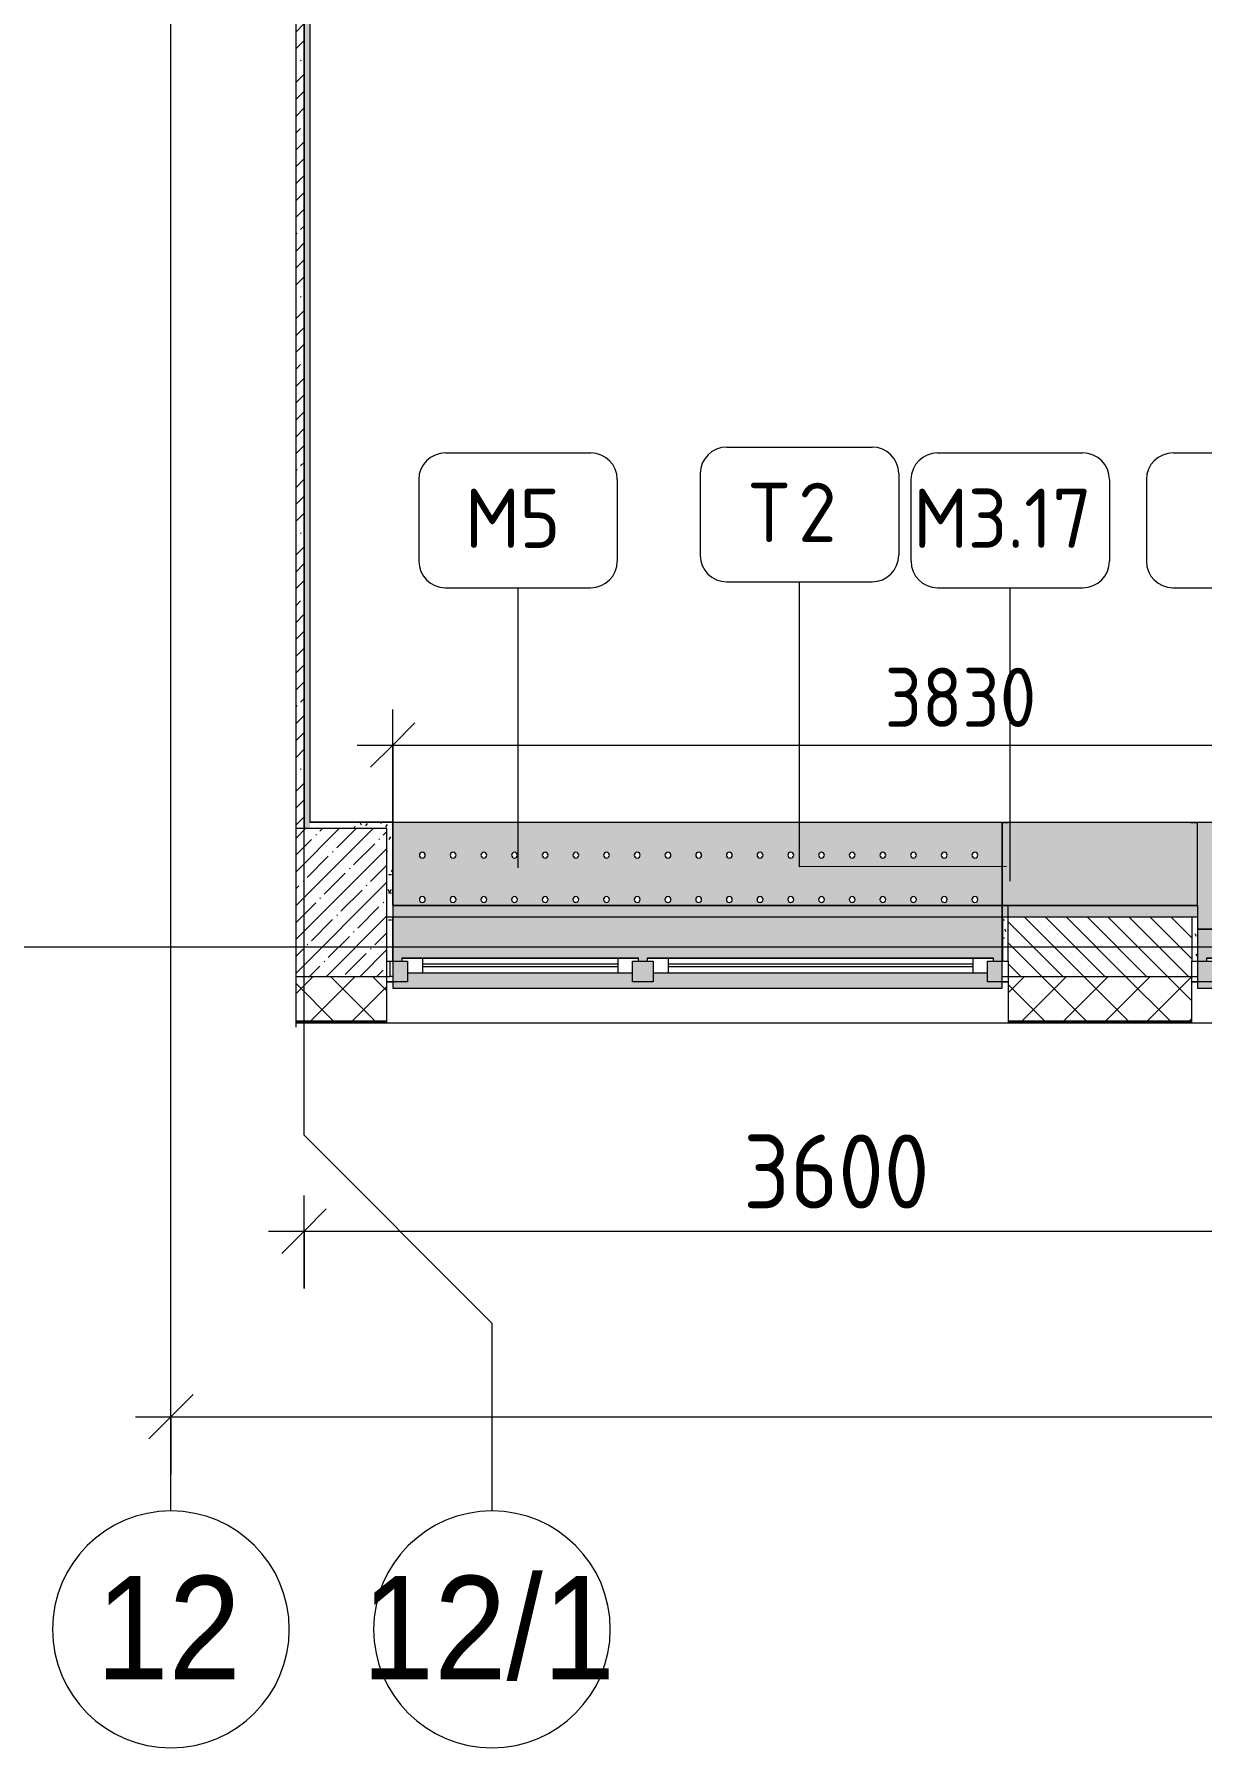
# Model space of a CAD drawing. Header units: millimetres. Extents: x -8624 to 200327, y -8553 to 29000.
# Drawn here: x 134198 to 138144, y -2706 to 3084 of the extents above; entities that cross this region are included whole.
import ezdxf

# ---------------------------------------------------------------- set-up
doc = ezdxf.new("R2010")
doc.units = ezdxf.units.MM
doc.linetypes.add('Осевая', pattern=[15875, 3175, -2381.25, 7937.5, -2381.25])
for name, color, linetype, lineweight in [('A-ANNO-DIMS', 7, 'Continuous', 9), ('A-ANNO-DIMS-100', 7, 'Continuous', 9), ('A-DETL-GENF', 7, 'Continuous', 9), ('A-GLAZ-2', 7, 'Continuous', 9), ('A-WALL-3', 7, 'Continuous', 9), ('A-WALL-4', 7, 'Continuous', 13), ('I-WALL-5', 7, 'Continuous', 9), ('S-COLS-2', 7, 'Continuous', 9), ('Знаки', 7, 'Continuous', 9), ('Марки для знаков', 7, 'Continuous', 9), ('Оси', 7, 'Continuous', 9), ('Оси-1', 7, 'Continuous', 20), ('Оси-2', 7, 'Осевая', 9)]:
    doc.layers.add(name, color=color, linetype=linetype, lineweight=lineweight)
doc.layers.add('I-WALL-7', color=9, linetype='Continuous', lineweight=9, true_color=0x808080)
doc.layers.add('Знаки-1', color=7, linetype='Continuous', lineweight=9, true_color=0xd7cfbf)
doc.styles.add('Arial_1', font='arial.ttf', dxfattribs={"width": 0.9, "height": 350})
doc.styles.add('GOST Common_1', font='GOST_Common.ttf', dxfattribs={"height": 200})
doc.styles.add('ISOCPEUR', font='isocpeur.ttf', dxfattribs={"width": 0.9, "height": 250})
doc.styles.add('ISOCPEUR_1', font='isocpeur.ttf', dxfattribs={"width": 0.9, "height": 200})
doc.dimstyles.new('ISO-2_0_0_9К_Средний_округл2', dxfattribs={"dimscale": 304.8, "dimtxt": 199.196235, "dimasz": 0.492126, "dimexe": 0.393701, "dimexo": 0, "dimgap": 0, "dimtad": 1, "dimdec": 0, "dimrnd": 10, "dimzin": 0, "dimdsep": 46, "dimtxsty": 'ISOCPEUR_1', "dimblk1": 'OBLIQUE', "dimblk2": 'OBLIQUE', "dimsah": 1, "dimcen": 0.09, "dimdle": 0.393701, "dimazin": 0, "dimtfac": 1, "dimtdec": 4, "dimtix": 1, "dimtmove": 0, "dimatfit": 3, "dimfxl": 1, "dimtvp": 1, "dimtolj": 1, "dimtzin": 0, "dimarcsym": 2})
doc.dimstyles.new('ISO-2_5_0_9К_БОЛЬШОЙ', dxfattribs={"dimscale": 304.8, "dimtxt": 248.995294, "dimasz": 0.492126, "dimexe": 0.393701, "dimexo": 0.984252, "dimgap": 0, "dimtad": 1, "dimdec": 0, "dimrnd": 10, "dimzin": 0, "dimdsep": 46, "dimtxsty": 'ISOCPEUR', "dimblk1": 'OBLIQUE', "dimblk2": 'OBLIQUE', "dimsah": 1, "dimcen": 0.09, "dimdle": 0.393701, "dimazin": 0, "dimtfac": 1, "dimtdec": 4, "dimtix": 1, "dimtmove": 0, "dimatfit": 3, "dimfxl": 1, "dimtvp": 1, "dimtolj": 1, "dimtzin": 0, "dimarcsym": 2})
pattern_1 = [(0, (96349.85, 0), (121.92, 30.48), [10.058, -81.382, 10.058, -81.382, -487.68]), (0, (96349.85, 0), (121.92, 30.48), [-182.88, 10.058, -172.822, 10.058, -81.382, -213.36]), (0, (96349.85, 0), (121.92, 30.48), [-457.2, 10.058, -50.902, 10.058, -142.342]), (120, (96395.57, 15.24), (-87.356454, 90.345817), [10.058, -81.382, 10.058, -81.382, -487.68]), (120, (96395.57, 15.24), (-87.356454, 90.345817), [-182.88, 10.058, -172.822, 10.058, -81.382, -213.36]), (120, (96395.57, 15.24), (-87.356454, 90.345817), [-457.2, 10.058, -50.902, 10.058, -142.342]), (240, (96410.81, 76.2), (-34.563546, -120.825817), [10.058, -81.382, 10.058, -81.382, -487.68]), (240, (96410.81, 76.2), (-34.563546, -120.825817), [-182.88, 10.058, -172.822, 10.058, -81.382, -213.36]), (240, (96410.81, 76.2), (-34.563546, -120.825817), [-457.2, 10.058, -50.902, 10.058, -142.342])]

# ---------------------------------------------------------------- blocks, each defined once
blk = doc.blocks.new('BSC_Колонна _Прямоугольная - 500х500-V177-План зашивки приборов отопления в осях 3 этажа 12-23')
at = {"layer": 'S-COLS-2'}
h = blk.add_hatch(dxfattribs=at)
h.set_pattern_fill('FP_124', color=256, style=0, pattern_type=2)
h.set_pattern_definition([(45, (-38790, -150), (-57.02463, 57.02463), []), (45, (-38732.975, -150), (-57.02463, 57.02463), [100.806, -20.161, 3.353, -16.808])])
h.paths.add_polyline_path([(-57.3, -250), (250, -250), (250, 250), (-57.3, 250)])
for p, q in [((250, 250), (-57.3, 250)), ((250, -250), (250, 250)), ((-57.3, -250), (250, -250))]:
    blk.add_line(p, q, dxfattribs=at)
blk = doc.blocks.new('120_Окно_СКБ_2Ст - 120_Окно_СКБ_2Ст 2100х2400 _мал створка справа_-V195-План зашивки приборов отопления в осях 3 этажа 12-23')
at = {"layer": 'A-GLAZ-2'}
for p, q in [((-1050, -127), (-1050, -57)), ((-1050, -57), (-980, -57)), ((-1029.8, -57), (-1050, -57)), ((-980, -57), (-980, -127)), ((150, -127), (150, -57)), ((150, -57), (220, -57)), ((220, -57), (220, -127)), ((980, -127), (980, -57)), ((980, -57), (1050, -57)), ((1023.7, -57), (1022.5, -57)), ((1050, -57), (1030.2, -57)), ((1050, -57), (1050, -127)), ((150, -87), (-980, -87)), ((-980, -87), (-980, -127)), ((-930, -137), (-930, -87)), ((-930, -107), (100, -107)), ((100, -137), (100, -87)), ((150, -127), (150, -87)), ((980, -87), (220, -87)), ((220, -87), (220, -127)), ((270, -137), (270, -87)), ((270, -107), (930, -107)), ((930, -137), (930, -87)), ((980, -127), (980, -87)), ((-980, -127), (-1050, -127)), ((-980, -127), (-1000, -127)), ((-1000, -127), (-1000, -137)), ((-1000, -137), (170, -137)), ((170, -137), (-1000, -137)), ((100, -117), (-930, -117)), ((220, -127), (150, -127)), ((170, -127), (150, -127)), ((170, -137), (170, -127)), ((220, -127), (200, -127)), ((200, -127), (200, -137)), ((200, -137), (1000, -137)), ((1000, -137), (200, -137)), ((930, -117), (270, -117)), ((1050, -127), (980, -127)), ((1000, -127), (980, -127)), ((1000, -137), (1000, -127))]:
    blk.add_line(p, q, dxfattribs=at)
blk = doc.blocks.new('120_Окно_СКБ_1Ст - 120_Окно_СКБ_1Ст 900х2500_h_-22445987-План зашивки приборов отопления в осях 3 этажа 12-23')
at = {"layer": 'A-GLAZ-2'}
for p, q in [((-450, -127), (-450, -57)), ((-450, -57), (-380, -57)), ((-429, -57), (-450, -57)), ((-380, -57), (-380, -127)), ((380, -127), (380, -57)), ((380, -57), (450, -57)), ((450, -57), (431, -57)), ((450, -57), (450, -127)), ((380, -87), (-380, -87)), ((-380, -87), (-380, -127)), ((-330, -137), (-330, -87)), ((-330, -107), (330, -107)), ((330, -137), (330, -87)), ((380, -127), (380, -87)), ((-380, -127), (-450, -127)), ((-380, -127), (-400, -127)), ((-400, -127), (-400, -137)), ((-400, -137), (400, -137)), ((400, -137), (-400, -137)), ((330, -117), (-330, -117)), ((450, -127), (380, -127)), ((400, -127), (380, -127)), ((400, -137), (400, -127))]:
    blk.add_line(p, q, dxfattribs=at)
blk = doc.blocks.new('Зашивка радиатора_ с перфорацией М5 - Зашивка радиатора_ с перфорацией М5-30945411-План зашивки приборов отопления в осях 3 этажа 12-23')
at = {"layer": 'Знаки-1'}
h = blk.add_hatch(color=256, dxfattribs=at)
h.paths.add_polyline_path([(1699.8, 380), (-310, 380), (-310, -179.9), (1749.8, -179.8), (1749.8, -179.2), (1750, 380)])
h.paths.add_polyline_path([(-260.2, 328.1), (869.8, 328.1), (869.8, 288.1), (889.8, 288.1), (889.8, 278.1), (-280.2, 278.1), (-279.9, 288.1), (-260.2, 288.1), (-260.2, 307.4)])
h.paths.add_polyline_path([(1639.1, 328.1), (1699.8, 328.1), (1699.8, 288.1), (1719.8, 287.4), (1719, 278.1), (919.8, 278.1), (919.8, 288.1), (939.8, 288.1), (939.8, 328.1), (1620.5, 328.1)])
h.paths.add_polyline_path([(1235, 90.4), (1240, 89), (1243.7, 85.4), (1244.9, 79.9), (1243.7, 75.4), (1240, 71.7), (1235, 70.4), (1230, 71.7), (1226.3, 75.4), (1225, 80.4), (1226.3, 85.4), (1230, 89), (1232.4, 90)])
h.paths.add_polyline_path([(1338.7, 90.4), (1343.7, 89), (1347.4, 85.4), (1348.7, 79.9), (1347.4, 75.4), (1343.7, 71.7), (1338.7, 70.4), (1333.7, 71.7), (1330.1, 75.4), (1328.7, 80.4), (1330.1, 85.4), (1333.7, 89), (1336.2, 90)])
h.paths.add_polyline_path([(1650, 90.4), (1655, 89), (1658.7, 85.4), (1659.9, 79.9), (1658.7, 75.4), (1655, 71.7), (1650, 70.4), (1645, 71.7), (1641.3, 75.4), (1640, 80.4), (1641.3, 85.4), (1645, 89), (1647.4, 90)])
h.paths.add_polyline_path([(923.7, 90.4), (928.7, 89), (932.4, 85.4), (933.7, 79.9), (932.4, 75.4), (928.7, 71.7), (923.7, 70.4), (918.7, 71.7), (915.1, 75.4), (913.7, 80.4), (915.1, 85.4), (918.7, 89), (921.2, 90)])
h.paths.add_polyline_path([(1546.2, 90.4), (1551.2, 89), (1554.9, 85.4), (1556.2, 79.9), (1554.9, 75.4), (1551.2, 71.7), (1546.2, 70.4), (1541.2, 71.7), (1537.6, 75.4), (1536.2, 80.4), (1537.6, 85.4), (1541.2, 89), (1543.7, 90)])
h.paths.add_polyline_path([(1027.5, 90.4), (1032.5, 89), (1036.2, 85.4), (1037.4, 79.9), (1036.2, 75.4), (1032.5, 71.7), (1027.5, 70.4), (1022.5, 71.7), (1018.8, 75.4), (1017.5, 80.4), (1018.8, 85.4), (1022.5, 89), (1024.9, 90)])
h.paths.add_polyline_path([(820, 90.4), (825, 89), (828.7, 85.4), (829.9, 79.9), (828.7, 75.4), (825, 71.7), (820, 70.4), (815, 71.7), (811.3, 75.4), (810, 80.4), (811.3, 85.4), (815, 89), (817.4, 90)])
h.paths.add_polyline_path([(1442.5, 90.4), (1447.5, 89), (1451.2, 85.4), (1452.4, 79.9), (1451.2, 75.4), (1447.5, 71.7), (1442.5, 70.4), (1437.5, 71.7), (1433.8, 75.4), (1432.5, 80.4), (1433.8, 85.4), (1437.5, 89), (1439.9, 90)])
h.paths.add_polyline_path([(1131.2, 90.4), (1136.2, 89), (1139.9, 85.4), (1141.2, 79.9), (1139.9, 75.4), (1136.2, 71.7), (1131.2, 70.4), (1126.2, 71.7), (1122.6, 75.4), (1121.2, 80.4), (1122.6, 85.4), (1126.2, 89), (1128.7, 90)])
h.paths.add_polyline_path([(-113.8, 90.4), (-108.8, 89), (-105.1, 85.4), (-103.8, 79.9), (-105.1, 75.4), (-108.8, 71.7), (-113.8, 70.4), (-118.8, 71.7), (-122.4, 75.4), (-123.8, 80.4), (-122.4, 85.4), (-118.8, 89), (-116.3, 90)])
h.paths.add_polyline_path([(612.5, 90.4), (617.5, 89), (621.2, 85.4), (622.4, 79.9), (621.2, 75.4), (617.5, 71.7), (612.5, 70.4), (607.5, 71.7), (603.8, 75.4), (602.5, 80.4), (603.8, 85.4), (607.5, 89), (609.9, 90)])
h.paths.add_polyline_path([(-10, 90.4), (-5, 89), (-1.3, 85.4), (-0.1, 79.9), (-1.3, 75.4), (-5, 71.7), (-10, 70.4), (-15, 71.7), (-18.7, 75.4), (-20, 80.4), (-18.7, 85.4), (-15, 89), (-12.6, 90)])
h.paths.add_polyline_path([(93.7, 90.4), (98.7, 89), (102.4, 85.4), (103.7, 79.9), (102.4, 75.4), (98.7, 71.7), (93.7, 70.4), (88.7, 71.7), (85.1, 75.4), (83.7, 80.4), (85.1, 85.4), (88.7, 89), (91.2, 90)])
h.paths.add_polyline_path([(-217.5, 90.4), (-212.5, 89), (-208.8, 85.4), (-207.6, 79.9), (-208.8, 75.4), (-212.5, 71.7), (-217.5, 70.4), (-222.5, 71.7), (-226.2, 75.4), (-227.5, 80.4), (-226.2, 85.4), (-222.5, 89), (-220.1, 90)])
h.paths.add_polyline_path([(301.2, 90.4), (306.2, 89), (309.9, 85.4), (311.2, 79.9), (309.9, 75.4), (306.2, 71.7), (301.2, 70.4), (296.2, 71.7), (292.6, 75.4), (291.2, 80.4), (292.6, 85.4), (296.2, 89), (298.7, 90)])
h.paths.add_polyline_path([(508.7, 90.4), (513.7, 89), (517.4, 85.4), (518.7, 79.9), (517.4, 75.4), (513.7, 71.7), (508.7, 70.4), (503.7, 71.7), (500.1, 75.4), (498.7, 80.4), (500.1, 85.4), (503.7, 89), (506.2, 90)])
h.paths.add_polyline_path([(716.2, 90.4), (721.2, 89), (724.9, 85.4), (726.2, 79.9), (724.9, 75.4), (721.2, 71.7), (716.2, 70.4), (711.2, 71.7), (707.6, 75.4), (706.2, 80.4), (707.6, 85.4), (711.2, 89), (713.7, 90)])
h.paths.add_polyline_path([(197.5, 90.4), (202.5, 89), (206.2, 85.4), (207.4, 79.9), (206.2, 75.4), (202.5, 71.7), (197.5, 70.4), (192.5, 71.7), (188.8, 75.4), (187.5, 80.4), (188.8, 85.4), (192.5, 89), (194.9, 90)])
h.paths.add_polyline_path([(405, 90.4), (410, 89), (413.7, 85.4), (414.9, 79.9), (413.7, 75.4), (410, 71.7), (405, 70.4), (400, 71.7), (396.3, 75.4), (395, 80.4), (396.3, 85.4), (400, 89), (402.4, 90)])
h.paths.add_polyline_path([(1131.2, -59.6), (1136.2, -61), (1139.9, -64.6), (1141.2, -69.6), (1139.9, -74.6), (1136.2, -78.3), (1131.2, -79.6), (1126.2, -78.3), (1122.6, -74.6), (1121.2, -69.6), (1122.6, -64.6), (1126.2, -61), (1128.7, -60)])
h.paths.add_polyline_path([(820, -59.6), (825, -61), (828.7, -64.6), (830, -69.6), (828.7, -74.6), (825, -78.3), (820, -79.6), (815, -78.3), (811.3, -74.6), (810, -69.6), (811.3, -64.6), (815, -61), (817.4, -60)])
h.paths.add_polyline_path([(1338.7, -59.6), (1343.7, -61), (1347.4, -64.6), (1348.7, -69.6), (1347.4, -74.6), (1343.7, -78.3), (1338.7, -79.6), (1333.7, -78.3), (1330.1, -74.6), (1328.7, -69.6), (1330.1, -64.6), (1333.7, -61), (1336.2, -60)])
h.paths.add_polyline_path([(716.2, -59.6), (721.2, -61), (724.9, -64.6), (726.2, -69.6), (724.9, -74.6), (721.2, -78.3), (716.2, -79.6), (711.2, -78.3), (707.6, -74.6), (706.2, -69.6), (707.6, -64.6), (711.2, -61), (713.7, -60)])
h.paths.add_polyline_path([(923.7, -59.6), (928.7, -61), (932.4, -64.6), (933.7, -69.6), (932.4, -74.6), (928.7, -78.3), (923.7, -79.6), (918.7, -78.3), (915.1, -74.6), (913.7, -69.6), (915.1, -64.6), (918.7, -61), (921.2, -60)])
h.paths.add_polyline_path([(1546.2, -59.6), (1551.2, -61), (1554.9, -64.6), (1556.2, -69.6), (1554.9, -74.6), (1551.2, -78.3), (1546.2, -79.6), (1541.2, -78.3), (1537.6, -74.6), (1536.2, -69.6), (1537.6, -64.6), (1541.2, -61), (1543.7, -60)])
h.paths.add_polyline_path([(1650, -59.6), (1655, -61), (1658.7, -64.6), (1660, -69.6), (1658.7, -74.6), (1655, -78.3), (1650, -79.6), (1645, -78.3), (1641.3, -74.6), (1640, -69.6), (1641.3, -64.6), (1645, -61), (1647.4, -60)])
h.paths.add_polyline_path([(1027.5, -59.6), (1032.5, -61), (1036.2, -64.6), (1037.5, -69.6), (1036.2, -74.6), (1032.5, -78.3), (1027.5, -79.6), (1022.5, -78.3), (1018.8, -74.6), (1017.5, -69.6), (1018.8, -64.6), (1022.5, -61), (1024.9, -60)])
h.paths.add_polyline_path([(1442.5, -59.6), (1447.5, -61), (1451.2, -64.6), (1452.5, -69.6), (1451.2, -74.6), (1447.5, -78.3), (1442.5, -79.6), (1437.5, -78.3), (1433.8, -74.6), (1432.5, -69.6), (1433.8, -64.6), (1437.5, -61), (1439.9, -60)])
h.paths.add_polyline_path([(1235, -59.6), (1240, -61), (1243.7, -64.6), (1245, -69.6), (1243.7, -74.6), (1240, -78.3), (1235, -79.6), (1230, -78.3), (1226.3, -74.6), (1225, -69.6), (1226.3, -64.6), (1230, -61), (1232.4, -60)])
h.paths.add_polyline_path([(301.2, -59.6), (306.2, -61), (309.9, -64.6), (311.2, -69.6), (309.9, -74.6), (306.2, -78.3), (301.2, -79.6), (296.2, -78.3), (292.6, -74.6), (291.2, -69.6), (292.6, -64.6), (296.2, -61), (298.7, -60)])
h.paths.add_polyline_path([(93.7, -59.6), (98.7, -61), (102.4, -64.6), (103.7, -69.6), (102.4, -74.6), (98.7, -78.3), (93.7, -79.6), (88.7, -78.3), (85.1, -74.6), (83.7, -69.6), (85.1, -64.6), (88.7, -61), (91.2, -60)])
h.paths.add_polyline_path([(405, -59.6), (410, -61), (413.7, -64.6), (415, -69.6), (413.7, -74.6), (410, -78.3), (405, -79.6), (400, -78.3), (396.3, -74.6), (395, -69.6), (396.3, -64.6), (400, -61), (402.4, -60)])
h.paths.add_polyline_path([(612.5, -59.6), (617.5, -61), (621.2, -64.6), (622.5, -69.6), (621.2, -74.6), (617.5, -78.3), (612.5, -79.6), (607.5, -78.3), (603.8, -74.6), (602.5, -69.6), (603.8, -64.6), (607.5, -61), (609.9, -60)])
h.paths.add_polyline_path([(197.5, -59.6), (202.5, -61), (206.2, -64.6), (207.5, -69.6), (206.2, -74.6), (202.5, -78.3), (197.5, -79.6), (192.5, -78.3), (188.8, -74.6), (187.5, -69.6), (188.8, -64.6), (192.5, -61), (194.9, -60)])
h.paths.add_polyline_path([(-217.5, -59.6), (-212.5, -61), (-208.8, -64.6), (-207.5, -69.6), (-208.8, -74.6), (-212.5, -78.3), (-217.5, -79.6), (-222.5, -78.3), (-226.2, -74.6), (-227.5, -69.6), (-226.2, -64.6), (-222.5, -61), (-220.1, -60)])
h.paths.add_polyline_path([(-113.8, -59.6), (-108.8, -61), (-105.1, -64.6), (-103.8, -69.6), (-105.1, -74.6), (-108.8, -78.3), (-113.8, -79.6), (-118.8, -78.3), (-122.4, -74.6), (-123.8, -69.6), (-122.4, -64.6), (-118.8, -61), (-113.8, -59.7)])
h.paths.add_polyline_path([(-10, -59.6), (-5, -61), (-1.3, -64.6), (0, -69.6), (-1.3, -74.6), (-5, -78.3), (-10, -79.6), (-15, -78.3), (-18.7, -74.6), (-20, -69.6), (-18.7, -64.6), (-15, -61), (-12.6, -60)])
h.paths.add_polyline_path([(508.7, -59.6), (513.7, -61), (517.4, -64.6), (518.7, -69.6), (517.4, -74.6), (513.7, -78.3), (508.7, -79.6), (503.7, -78.3), (500.1, -74.6), (498.7, -69.6), (500.1, -64.6), (503.7, -61), (506.2, -60)])
at = {"layer": 'Знаки'}
for p, q in [((1750, 380), (-310, 380)), ((-310, 380), (-310, -179.9)), ((1750, 288.1), (1750, 380)), ((-310, -179.9), (1749.8, -179.9))]:
    blk.add_line(p, q, dxfattribs=at)
for centre, start, end in [((-217.5, 80.4), 0, 180), ((-217.5, 80.4), 180, 0), ((-113.8, 80.4), 0, 180), ((-113.8, 80.4), 180, 0), ((-10, 80.4), 0, 180), ((-10, 80.4), 180, 360), ((93.7, 80.4), 0, 180), ((93.7, 80.4), 180, 0), ((197.5, 80.4), 0, 180), ((197.5, 80.4), 180, 0), ((301.2, 80.4), 0, 180), ((301.2, 80.4), 180, 0), ((405, 80.4), 0, 180), ((405, 80.4), 180, 0), ((508.7, 80.4), 0, 180), ((508.7, 80.4), 180, 0), ((612.5, 80.4), 0, 180), ((612.5, 80.4), 180, 0), ((716.2, 80.4), 0, 180), ((716.2, 80.4), 180, 0), ((820, 80.4), 0, 180), ((820, 80.4), 180, 0), ((923.7, 80.4), 0, 180), ((923.7, 80.4), 180, 360), ((1027.5, 80.4), 0, 180), ((1027.5, 80.4), 180, 0), ((1131.2, 80.4), 0, 180), ((1131.2, 80.4), 180, 360), ((1235, 80.4), 0, 180), ((1235, 80.4), 180, 0), ((1338.7, 80.4), 0, 180), ((1338.7, 80.4), 180, 0), ((1442.5, 80.4), 0, 180), ((1442.5, 80.4), 180, 360), ((1546.2, 80.4), 0, 180), ((1546.2, 80.4), 180, 0), ((1650, 80.4), 0, 180), ((1650, 80.4), 180, 360), ((-217.5, -69.6), 0, 180), ((-217.5, -69.6), 180, 0), ((-113.8, -69.6), 0, 180), ((-113.8, -69.6), 180, 0), ((-10, -69.6), 0, 180), ((-10, -69.6), 180, 0), ((93.7, -69.6), 0, 180), ((93.7, -69.6), 180, 0), ((197.5, -69.6), 0, 180), ((197.5, -69.6), 180, 0), ((301.2, -69.6), 0, 180), ((301.2, -69.6), 180, 0), ((405, -69.6), 0, 180), ((405, -69.6), 180, 0), ((508.7, -69.6), 0, 180), ((508.7, -69.6), 180, 0), ((612.5, -69.6), 0, 180), ((612.5, -69.6), 180, 0), ((716.2, -69.6), 0, 180), ((716.2, -69.6), 180, 0), ((820, -69.6), 0, 180), ((820, -69.6), 180, 0), ((923.7, -69.6), 0, 180), ((923.7, -69.6), 180, 0), ((1027.5, -69.6), 0, 180), ((1027.5, -69.6), 180, 0), ((1131.2, -69.6), 0, 180), ((1131.2, -69.6), 180, 0), ((1235, -69.6), 0, 180), ((1235, -69.6), 180, 0), ((1338.7, -69.6), 0, 180), ((1338.7, -69.6), 180, 0), ((1442.5, -69.6), 0, 180), ((1442.5, -69.6), 180, 0), ((1546.2, -69.6), 0, 180), ((1546.2, -69.6), 180, 0), ((1650, -69.6), 0, 180), ((1650, -69.6), 180, 0)]:
    blk.add_arc(centre, 10, start, end, dxfattribs=at)
blk = doc.blocks.new('Зашивка без перфорации М3 - М3_17-31005486-План зашивки приборов отопления в осях 3 этажа 12-23')
at = {"layer": 'Знаки-1'}
blk.add_hatch(color=256, dxfattribs=at).paths.add_polyline_path([(230, 180), (230, 140.1), (210, 140.1), (210, 100.1), (-430, 100.1), (-430, -179.9), (230.2, -179.9), (230.2, 180)])
at = {"layer": 'Знаки'}
for p, q in [((230.2, -179.9), (230.2, 180)), ((-430, 100.1), (-430, -179.9)), ((-430, -179.9), (230.2, -179.9))]:
    blk.add_line(p, q, dxfattribs=at)
blk = doc.blocks.new('Зашивка радиатора_ с перфорацией М1 - Зашивка радиатора_ с перфорацией М1-30929141-План зашивки приборов отопления в осях 3 этажа 12-23')
at = {"layer": 'Знаки-1'}
h = blk.add_hatch(color=256, dxfattribs=at)
h.paths.add_polyline_path([(379, 380), (-430, 380), (-430, 180), (429, 180), (430, 380)])
h.paths.add_polyline_path([(-77.7, 328.1), (379, 328.1), (379, 288.1), (399, 288.1), (399, 278.1), (-401, 278.1), (-401, 288.1), (-381, 288.1), (-381, 328.1)])
h = blk.add_hatch(color=256, dxfattribs=at)
h.paths.add_polyline_path([(285.8, 180), (-430, 180), (-430, -179.9), (430.2, -179.9), (430.2, 100.1), (429, 100.1), (429, 180)])
h.paths.add_polyline_path([(-310.3, 90.4), (-305.3, 89), (-301.6, 85.4), (-300.3, 79.9), (-301.6, 75.4), (-305.3, 71.7), (-310.3, 70.4), (-315.3, 71.7), (-318.9, 75.4), (-320.3, 80.4), (-318.9, 85.4), (-315.3, 89), (-312.8, 90)])
h.paths.add_polyline_path([(-102.8, 90.4), (-97.8, 89), (-94.1, 85.4), (-92.8, 79.9), (-94.1, 75.4), (-97.8, 71.7), (-102.8, 70.4), (-107.8, 71.7), (-111.4, 75.4), (-112.8, 80.4), (-111.4, 85.4), (-107.8, 89), (-105.3, 90)])
h.paths.add_polyline_path([(-206.5, 90.4), (-201.5, 89), (-197.8, 85.4), (-196.6, 79.9), (-197.8, 75.4), (-201.5, 71.7), (-206.5, 70.4), (-211.5, 71.7), (-215.2, 75.4), (-216.5, 80.4), (-215.2, 85.4), (-211.5, 89), (-209.1, 90)])
h.paths.add_polyline_path([(1, 90.4), (6, 89), (9.7, 85.4), (10.9, 79.9), (9.7, 75.4), (6, 71.7), (1, 70.4), (-4, 71.7), (-7.7, 75.4), (-9, 80.4), (-7.7, 85.4), (-4, 89), (-1.6, 90)])
h.paths.add_polyline_path([(312.2, 90.4), (317.2, 89), (320.9, 85.4), (322.2, 79.9), (320.9, 75.4), (317.2, 71.7), (312.2, 70.4), (307.2, 71.7), (303.6, 75.4), (302.2, 80.4), (303.6, 85.4), (307.2, 89), (309.7, 90)])
h.paths.add_polyline_path([(208.5, 90.4), (213.5, 89), (217.2, 85.4), (218.4, 79.9), (217.2, 75.4), (213.5, 71.7), (208.5, 70.4), (203.5, 71.7), (199.8, 75.4), (198.5, 80.4), (199.8, 85.4), (203.5, 89), (205.9, 90)])
h.paths.add_polyline_path([(104.7, 90.4), (109.7, 89), (113.4, 85.4), (114.7, 79.9), (113.4, 75.4), (109.7, 71.7), (104, 70.4), (99.7, 71.7), (96.1, 75.4), (94.7, 80.4), (96.1, 85.4), (99.7, 89), (104, 90.3)])
h.paths.add_polyline_path([(312.2, -59.6), (317.2, -61), (320.9, -64.6), (322.2, -69.6), (320.9, -74.6), (317.2, -78.3), (312.2, -79.6), (307.2, -78.3), (303.6, -74.6), (302.2, -69.6), (303.6, -64.6), (307.2, -61), (309.7, -60)])
h.paths.add_polyline_path([(-206.5, -59.6), (-201.5, -61), (-197.8, -64.6), (-196.5, -69.6), (-197.8, -74.6), (-201.5, -78.3), (-206.5, -79.6), (-211.5, -78.3), (-215.2, -74.6), (-216.5, -69.6), (-215.2, -64.6), (-211.5, -61), (-209.1, -60)])
h.paths.add_polyline_path([(104.7, -59.6), (109.7, -61), (113.4, -64.6), (114.7, -69.6), (113.4, -74.6), (109.7, -78.3), (104, -79.6), (99.7, -78.3), (96.1, -74.6), (94.7, -69.6), (96.1, -64.6), (99.7, -61), (104, -59.7)])
h.paths.add_polyline_path([(208.5, -59.6), (213.5, -61), (217.2, -64.6), (218.5, -69.6), (217.2, -74.6), (213.5, -78.3), (208.5, -79.6), (203.5, -78.3), (199.8, -74.6), (198.5, -69.6), (199.8, -64.6), (203.5, -61), (205.9, -60)])
h.paths.add_polyline_path([(-102.8, -59.6), (-97.8, -61), (-94.1, -64.6), (-92.8, -69.6), (-94.1, -74.6), (-97.8, -78.3), (-102.8, -79.6), (-107.8, -78.3), (-111.4, -74.6), (-112.8, -69.6), (-111.4, -64.6), (-107.8, -61), (-105.3, -60)])
h.paths.add_polyline_path([(1, -59.6), (6, -61), (9.7, -64.6), (11, -69.6), (9.7, -74.6), (6, -78.3), (1, -79.6), (-4, -78.3), (-7.7, -74.6), (-9, -69.6), (-7.7, -64.6), (-4, -61), (-1.6, -60)])
h.paths.add_polyline_path([(-310.3, -59.6), (-305.3, -61), (-301.6, -64.6), (-300.3, -69.6), (-301.6, -74.6), (-305.3, -78.3), (-310.3, -79.6), (-315.3, -78.3), (-318.9, -74.6), (-320.3, -69.6), (-318.9, -64.6), (-315.3, -61), (-312.8, -60)])
at = {"layer": 'Знаки'}
for p, q in [((430, 380), (-430, 380)), ((-430, 380), (-430, 180)), ((430, 288.1), (430, 380)), ((-430, 180), (429, 180)), ((429, 180), (-430, 180)), ((-430, 180), (-430, -179.9)), ((430.2, -179.9), (430.2, 100.1)), ((-430, -179.9), (430.2, -179.9))]:
    blk.add_line(p, q, dxfattribs=at)
for centre, start, end in [((-310.3, 80.4), 180, 0), ((-310.3, 80.4), 0, 180), ((-206.5, 80.4), 0, 180), ((-206.5, 80.4), 180, 360), ((-102.8, 80.4), 0, 180), ((-102.8, 80.4), 180, 0), ((1, 80.4), 0, 180), ((1, 80.4), 180, 0), ((104.7, 80.4), 0, 180), ((104.7, 80.4), 180, 360), ((208.5, 80.4), 0, 180), ((208.5, 80.4), 180, 0), ((312.2, 80.4), 0, 180), ((312.2, 80.4), 180, 0), ((-310.3, -69.6), 0, 180), ((-310.3, -69.6), 180, 0), ((-206.5, -69.6), 0, 180), ((-206.5, -69.6), 180, 0), ((-102.8, -69.6), 0, 180), ((-102.8, -69.6), 180, 0), ((1, -69.6), 0, 180), ((1, -69.6), 180, 0), ((104.7, -69.6), 0, 180), ((104.7, -69.6), 180, 0), ((208.5, -69.6), 0, 180), ((208.5, -69.6), 180, 0), ((312.2, -69.6), 0, 180), ((312.2, -69.6), 180, 0)]:
    blk.add_arc(centre, 10, start, end, dxfattribs=at)
blk = doc.blocks.new('Зашивка_ опоясывающая панель - Зашивка_ опоясывающая панель-31040900-План зашивки приборов отопления в осях 3 этажа 12-23')
at = {"layer": 'Знаки'}
blk.add_line((-430, 180), (-406, 180), dxfattribs=at)
blk = doc.blocks.new('Зашивка_ опоясывающая панель - Зашивка_ опоясывающая панель-V239-План зашивки приборов отопления в осях 3 этажа 12-23')
at = {"layer": 'Знаки-1'}
blk.add_hatch(color=256, dxfattribs=at).paths.add_polyline_path([(-406, 179.9), (-406.1, 180), (-406.1, 179.9)])
at = {"layer": 'Знаки'}
blk.add_line((-430, 180), (-406, 180), dxfattribs=at)
blk = doc.blocks.new('DET_L_Линия разрыва - М100-30654842-План зашивки приборов отопления в осях 3 этажа 12-23')
at = {"layer": 'A-DETL-GENF'}
blk.add_line((24071.6, 0), (12339.9, 0), dxfattribs=at)
blk = doc.blocks.new('Ось сетки - D8-29747960-План зашивки приборов отопления в осях 3 этажа 12-23')
at = {"layer": 'Оси-1'}
for start, end in [(360, 180), (180, 360)]:
    blk.add_arc((0, 0), 4, start, end, dxfattribs=at)
blk = doc.blocks.new('DIMBLOCK14-План зашивки приборов отопления в осях 3 этажа 12-23')
at = {"layer": 'A-ANNO-DIMS-100'}
for p, q in [((134659.8, -1781.9), (134659.8, -1468)), ((180909.8, -1781.9), (180909.8, -1468)), ((134539.8, -1588), (181029.8, -1588)), ((134659.8, -1588), (134659.8, -1781.9)), ((180909.8, -1588), (180909.8, -1781.9))]:
    blk.add_line(p, q, dxfattribs=at)
at = {"layer": 'A-ANNO-DIMS-100', "lineweight": 20}
for p, q in [((134659.8, -1588), (134734.8, -1513)), ((180909.8, -1588), (180984.8, -1513)), ((134659.8, -1588), (134584.8, -1663)), ((180909.8, -1588), (180834.8, -1663))]:
    blk.add_line(p, q, dxfattribs=at)
at = {"layer": 'A-ANNO-DIMS-100', "color": 0, "insert": (157377.8, -1261.4), "char_height": 250, "width": 976.828, "attachment_point": 1, "line_spacing_factor": 1.149209, "style": 'ISOCPEUR'}
blk.add_mtext('46250', dxfattribs=at)
blk = doc.blocks.new('_Oblique')
at = {"color": 0, "linetype": 'ByBlock', "lineweight": -2}
blk.add_line((-0.5, -0.5), (0.5, 0.5), dxfattribs=at)
blk = doc.blocks.new('DIMBLOCK15-План зашивки приборов отопления в осях 3 этажа 12-23')
at = {"layer": 'A-ANNO-DIMS-100'}
for p, q in [((135109.8, -1154.7), (135109.8, -840.7)), ((138709.8, -1154.7), (138709.8, -840.7)), ((134989.8, -960.7), (138709.8, -960.7)), ((135109.8, -960.7), (135109.8, -1154.7)), ((138709.8, -960.7), (138709.8, -1154.7))]:
    blk.add_line(p, q, dxfattribs=at)
at = {"layer": 'A-ANNO-DIMS-100', "lineweight": 20}
for p, q in [((135109.8, -960.7), (135184.8, -885.7)), ((138709.8, -960.7), (138784.8, -885.7)), ((135109.8, -960.7), (135034.8, -1035.7)), ((138709.8, -960.7), (138634.8, -1035.7))]:
    blk.add_line(p, q, dxfattribs=at)
at = {"layer": 'A-ANNO-DIMS-100', "color": 0, "insert": (136593.8, -634.1), "char_height": 250, "width": 758.478, "attachment_point": 1, "line_spacing_factor": 1.149209, "style": 'ISOCPEUR'}
blk.add_mtext('3600', dxfattribs=at)
blk = doc.blocks.new('DIMBLOCK36-План зашивки приборов отопления в осях 3 этажа 12-23')
at = {"layer": 'A-ANNO-DIMS-100'}
for p, q in [((135409.6, 420), (135409.6, 801.6)), ((139239.8, 420), (139239.8, 801.6)), ((135289.6, 681.6), (139359.8, 681.6)), ((135409.6, 681.6), (135409.6, 420)), ((139239.8, 681.6), (139239.8, 420))]:
    blk.add_line(p, q, dxfattribs=at)
at = {"layer": 'A-ANNO-DIMS-100', "lineweight": 20}
for p, q in [((135409.6, 681.6), (135484.6, 756.6)), ((139239.8, 681.6), (139314.8, 756.6)), ((135409.6, 681.6), (135334.6, 606.6)), ((139239.8, 681.6), (139164.8, 606.6))]:
    blk.add_line(p, q, dxfattribs=at)
at = {"layer": 'A-ANNO-DIMS-100', "color": 0, "insert": (137071.9, 942.9), "char_height": 200, "width": 606.782, "attachment_point": 1, "line_spacing_factor": 1.149209, "style": 'ISOCPEUR_1'}
blk.add_mtext('3830', dxfattribs=at)
blk = doc.blocks.new('Марка_Знаки - В прямоуг_Наименование краткое-30718135-План зашивки приборов отопления в осях 3 этажа 12-23')
at = {"layer": 'Марки для знаков'}
for p, q in [((-2.455, 2.278), (2.455, 2.278)), ((-3.355, 1.378), (-3.355, -1.384)), ((3.355, 1.378), (3.355, -1.378)), ((-2.461, -2.278), (2.455, -2.278))]:
    blk.add_line(p, q, dxfattribs=at)
for centre, radius, start, end in [((-2.455, 1.378), 0.9, 90, 180), ((2.455, 1.378), 0.9, 0, 90), ((-2.461, -1.384), 0.893, 180, 270), ((2.455, -1.378), 0.9, 270, 0)]:
    blk.add_arc(centre, radius, start, end, dxfattribs=at)

msp = doc.modelspace()

# ---------------------------------------------------------------- hatches: boundary and pattern name
at = {"layer": 'A-WALL-3'}
h = msp.add_hatch(dxfattribs=at)
h.set_pattern_fill('FP_137', color=256, style=0, pattern_type=2)
h.set_pattern_definition([(135, (96349.85, 0), (-35.35534, -35.35534), [])])
h.paths.add_polyline_path([(161759.8, -100), (161759.8, 100), (161509.8, 100), (161509.8, -100), (161537.9, -100)])
h.paths.add_polyline_path([(160447.4, -100), (160609.8, -100), (160609.8, 100), (160059.8, 100), (160059.8, -100), (160083.9, -100)])
h.paths.add_polyline_path([(157902.8, -100), (157959.8, -100), (157959.8, 100), (157759.8, 100), (157759.8, -100)])
h.paths.add_polyline_path([(153904.1, -100), (154159.8, -100), (154159.8, 100), (153259.8, 100), (153259.8, -100), (153540.6, -100)])
h.paths.add_polyline_path([(151723.1, -100), (151859.8, -100), (151859.8, 100), (151109.8, 100), (151109.8, -100), (151359.6, -100)])
h.paths.add_polyline_path([(148759.8, -100), (149009.8, -100), (149009.8, 100), (148759.8, 100)])
h.paths.add_polyline_path([(147359.8, -100), (147359.8, 100), (146609.8, 100), (146609.8, -100), (146997.4, -100)])
h.paths.add_polyline_path([(144452.8, -100), (144509.8, -100), (144509.8, 100), (144259.8, 100), (144259.8, -100)])
h.paths.add_polyline_path([(140454.1, -100), (140659.8, -100), (140659.8, 100), (139759.8, 100), (139759.8, -100), (140090.6, -100)])
h.paths.add_polyline_path([(139009.8, -100), (139259.8, -100), (139259.8, 100), (139009.8, 100)])
h.paths.add_polyline_path([(137909.5, -100), (138109.8, -100), (138109.8, 100), (137489.8, 100), (137489.8, -100), (137546, -100)])
h = msp.add_hatch(dxfattribs=at)
h.set_pattern_fill('FP_138', color=256, style=0, pattern_type=2)
h.set_pattern_definition([(45, (96349.85, 0), (-70.71068, 70.71068), []), (135, (96349.85, 0), (-70.71068, -70.71068), [])])
h.paths.add_polyline_path([(151859.8, -250), (151859.8, -100), (151109.8, -100), (151109.8, -250), (151723.1, -250)])
h.paths.add_polyline_path([(152976.9, -250), (152976.9, -100), (152759.8, -100), (152759.8, -250), (152813.6, -250)])
h.paths.add_polyline_path([(148815, -250), (149009.8, -250), (149009.8, -100), (148259.8, -100), (148259.8, -250), (148451.4, -250)])
h.paths.add_polyline_path([(146997.4, -250), (147359.8, -250), (147359.8, -100), (146609.8, -100), (146609.8, -250), (146633.9, -250)])
h.paths.add_polyline_path([(144452.8, -250), (144509.8, -250), (144509.8, -100), (143759.8, -100), (143759.8, -250), (144089.3, -250)])
h.paths.add_polyline_path([(140090.6, -250), (140659.8, -250), (140659.8, -100), (139009.8, -100), (139009.8, -250), (139727.1, -250)])
h.paths.add_polyline_path([(137909.5, -250), (138109.8, -250), (138109.8, -100), (137489.8, -100), (137489.8, -250), (137546, -250)])
h.paths.add_polyline_path([(135365, -250), (135389.8, -250), (135389.8, -100), (135082.5, -100), (135082.5, -250)])
at = {"layer": 'I-WALL-5'}
h = msp.add_hatch(dxfattribs=at)
h.set_pattern_fill('FP_135', color=256, style=0, pattern_type=2)
h.set_pattern_definition([(45, (96349.85, 0), (-57.02463, 57.02463), []), (45, (96406.87, 0), (-57.02463, 57.02463), [100.806, -20.161, 3.353, -16.808])])
h.paths.add_polyline_path([(135109.8, 400), (135109.8, 7400), (135082.5, 7400), (135082.5, 400)])
at = {"layer": 'I-WALL-7'}
h = msp.add_hatch(dxfattribs=at)
h.set_pattern_fill('FP_183', color=256, style=0, pattern_type=2)
h.set_pattern_definition(pattern_1)
h.paths.add_polyline_path([(135129.8, 400), (135129.8, 7380), (135109.8, 7380), (135109.8, 400), (135116.5, 400)])
h = msp.add_hatch(dxfattribs=at)
h.set_pattern_fill('FP_183', color=256, style=0, pattern_type=2)
h.set_pattern_definition(pattern_1)
h.paths.add_polyline_path([(135389.8, 400), (135409.8, 400), (135409.8, 420), (135129.8, 420), (135129.8, 400), (135365, 400)])
h = msp.add_hatch(dxfattribs=at)
h.set_pattern_fill('FP_183', color=256, style=0, pattern_type=2)
h.set_pattern_definition(pattern_1)
h.paths.add_polyline_path([(135389.8, 100), (135409.8, 100), (135409.8, 400), (135389.8, 400), (135389.8, 160.1)])
h = msp.add_hatch(dxfattribs=at)
h.set_pattern_fill('FP_183', color=256, style=0, pattern_type=2)
h.set_pattern_definition(pattern_1)
h.paths.add_polyline_path([(139259.8, 100), (139259.8, 140), (138999.8, 140), (139000.1, 100)])
h.paths.add_polyline_path([(137489.8, 100), (138129.8, 100), (138129.8, 140), (137489.8, 140)])
h.paths.add_polyline_path([(135409.8, 100), (135410.8, 100), (135409.8, 140)])
h = msp.add_hatch(dxfattribs=at)
h.set_pattern_fill('FP_183', color=256, style=0, pattern_type=2)
h.set_pattern_definition(pattern_1)
h.paths.add_polyline_path([(135389.8, -48), (135409.8, -48), (135409.8, 100), (135389.8, 100), (135389.8, 52.1)])
h = msp.add_hatch(dxfattribs=at)
h.set_pattern_fill('FP_183', color=256, style=0, pattern_type=2)
h.set_pattern_definition(pattern_1)
h.paths.add_polyline_path([(137489.8, -48), (137489.8, 100), (137469.8, 100), (137469.8, -48)])
h = msp.add_hatch(dxfattribs=at)
h.set_pattern_fill('FP_183', color=256, style=0, pattern_type=2)
h.set_pattern_definition(pattern_1)
h.paths.add_polyline_path([(138129.8, -48), (138129.8, 100), (138109.8, 100), (138109.8, -48)])

# ---------------------------------------------------------------- linework, layer by layer
at = {"layer": 'A-WALL-3'}
for p, q in [((137489.8, -48), (137489.8, -258)), ((138109.8, -258), (138109.8, -48)), ((135389.8, -258), (135389.8, -100)), ((135389.8, -100), (135399.8, -100)), ((137469.6, -100), (137489.8, -100)), ((138109.8, -100), (138128.8, -100)), ((138109.8, -258), (135082.5, -258)), ((152759.8, -258), (138109.8, -258))]:
    msp.add_line(p, q, dxfattribs=at)
at = {"layer": 'A-WALL-4'}
for p, q in [((135109.8, 7400), (135109.8, 400)), ((135129.8, 7380), (135129.8, 420)), ((135409.8, 141), (135409.8, 140)), ((137489.8, -100), (138109.8, -100)), ((135082.5, -250), (135389.8, -250)), ((135082.5, -253), (135389.8, -253)), ((137489.8, -250), (138109.8, -250)), ((137489.8, -253), (138109.8, -253))]:
    msp.add_line(p, q, dxfattribs=at)
at = {"layer": 'I-WALL-5'}
for p, q in [((135130.8, 421), (135130.8, 7379)), ((135409.8, 420), (135129.8, 420)), ((135410.8, 421), (135130.8, 421)), ((135409.8, 141), (135409.8, 420)), ((135410.8, 100), (135410.8, 421)), ((135409.8, 140), (138129.8, 140)), ((135410.8, 141), (138129.8, 141)), ((137489.8, -48), (137489.8, 141)), ((138129.8, 141), (138129.8, -48)), ((138130.8, 100), (135389.8, 100)), ((135409.8, -48), (135409.8, 100)), ((135410.8, -48), (135410.8, 100)), ((137468.8, 100), (137468.8, -48)), ((137469.8, 100), (137469.8, -48)), ((138109.8, 100), (138109.8, -48)), ((138130.8, -48), (138130.8, 100)), ((135389.8, -48), (135410.8, -48)), ((135399.8, -48), (135399.8, -100)), ((137468.8, -48), (137489.8, -48)), ((138109.8, -48), (138130.8, -48)), ((135409.6, -100), (135399.8, -100))]:
    msp.add_line(p, q, dxfattribs=at)
at = {"layer": 'Марки для знаков'}
for p, q in [((136784.1, 270.6), (136784.1, 1233.3)), ((135833, 266.8), (135833, 1213.3)), ((137496.5, 221.7), (137496.5, 1213.3)), ((137484, 271.1), (136784.1, 270.6))]:
    msp.add_line(p, q, dxfattribs=at)
at = {"layer": 'Оси'}
for p, q in [((135109.8, -636.3), (135109.8, 1863.7)), ((134659.8, -1906.3), (134659.8, 593.7)), ((132746.3, 0), (135246.3, 0)), ((135109.8, -636.3), (135744.8, -1271.3)), ((135744.8, -1271.3), (135744.8, -1906.3))]:
    msp.add_line(p, q, dxfattribs=at)
at = {"layer": 'Оси-2'}
for p, q in [((135109.8, 1863.7), (135109.8, 24850)), ((134659.8, 593.7), (134659.8, 21277.7)), ((135246.3, 0), (178599.8, 0))]:
    msp.add_line(p, q, dxfattribs=at)

# ---------------------------------------------------------------- block references
at = {"layer": 'A-DETL-GENF', "rotation": 270.0000000000003}
msp.add_blockref('DET_L_Линия разрыва - М100-30654842-План зашивки приборов отопления в осях 3 этажа 12-23', (135082.5, 23799.7), dxfattribs=at)
at = {"layer": 'A-GLAZ-2', "rotation": 180}
for name, p in [('120_Окно_СКБ_2Ст - 120_Окно_СКБ_2Ст 2100х2400 _мал створка справа_-V195-План зашивки приборов отопления в осях 3 этажа 12-23', (136439.8, -175)), ('120_Окно_СКБ_1Ст - 120_Окно_СКБ_1Ст 900х2500_h_-22445987-План зашивки приборов отопления в осях 3 этажа 12-23', (138559.8, -175))]:
    msp.add_blockref(name, p, dxfattribs=at)
at = {"layer": 'S-COLS-2'}
msp.add_blockref('BSC_Колонна _Прямоугольная - 500х500-V177-План зашивки приборов отопления в осях 3 этажа 12-23', (135139.8, 150), dxfattribs=at)
at = {"layer": 'Знаки', "rotation": 180}
for name, p in [('Зашивка радиатора_ с перфорацией М5 - Зашивка радиатора_ с перфорацией М5-30945411-План зашивки приборов отопления в осях 3 этажа 12-23', (137159.6, 240.1)), ('Зашивка без перфорации М3 - М3_17-31005486-План зашивки приборов отопления в осях 3 этажа 12-23', (137699.8, 240.1)), ('Зашивка радиатора_ с перфорацией М1 - Зашивка радиатора_ с перфорацией М1-30929141-План зашивки приборов отопления в осях 3 этажа 12-23', (138558.8, 240.1))]:
    msp.add_blockref(name, p, dxfattribs=at)
at = {"layer": 'Знаки'}
for name, p in [('Зашивка_ опоясывающая панель - Зашивка_ опоясывающая панель-31040900-План зашивки приборов отопления в осях 3 этажа 12-23', (137895.9, 240.1)), ('Зашивка_ опоясывающая панель - Зашивка_ опоясывающая панель-V239-План зашивки приборов отопления в осях 3 этажа 12-23', (138535.9, 240.1))]:
    msp.add_blockref(name, p, dxfattribs=at)
at = {"layer": 'Марки для знаков', "xscale": 99.99999999999993, "yscale": 99.99999999999993, "zscale": 99.99999999999993}
for p in [(136784.1, 1461.1), (135833, 1441.1), (137496.5, 1441.1), (138292.2, 1441.1)]:
    msp.add_blockref('Марка_Знаки - В прямоуг_Наименование краткое-30718135-План зашивки приборов отопления в осях 3 этажа 12-23', p, dxfattribs=at)
at = {"layer": 'Оси-1', "xscale": 99.99999999999993, "yscale": 99.99999999999993, "zscale": 99.99999999999993}
for p in [(134659.8, -2306.3), (135744.8, -2306.3)]:
    msp.add_blockref('Ось сетки - D8-29747960-План зашивки приборов отопления в осях 3 этажа 12-23', p, dxfattribs=at)

# ---------------------------------------------------------------- texts
at = {"layer": 'Марки для знаков', "char_height": 200, "attachment_point": 1, "style": 'GOST Common_1'}
for s, insert, width in [('\\fGOST Common|b0|i0|c204|p34|;Т', (136614.1, 1568.1), 200.422), ('\\fGOST Common|b0|i0|c204|p34|;2', (136779.4, 1568.1), 176.371), ('\\fGOST Common|b0|i0|c204|p34|;М', (135652.5, 1548.1), 224.472), ('\\fGOST Common|b0|i0|c204|p34|;5', (135837.7, 1548.1), 176.371), ('\\fGOST Common|b0|i0|c204|p34|;М', (137167.5, 1548.1), 224.472), ('3.17', (137352.7, 1548.1), 537.131)]:
    msp.add_mtext(s, dxfattribs=dict(at, insert=insert, width=width))
at = {"layer": 'Оси', "char_height": 350, "attachment_point": 1, "style": 'Arial_1'}
for s, insert, width in [('12', (134407.2, -2125.6), 606.076), ('12/1', (135304.6, -2125.6), 1060.633)]:
    msp.add_mtext(s, dxfattribs=dict(at, insert=insert, width=width))

# ---------------------------------------------------------------- dimensions: what is measured, and where the dimension line sits
at = {"layer": 'A-ANNO-DIMS'}
for base, p1, p2, dimstyle, override, picture, middle in [((139239.8, 681.6), (135409.6, 420), (139239.8, 420), 'ISO-2_0_0_9К_Средний_округл2', {"dimpost": '<>', "dimfxl": 3830.241119}, 'DIMBLOCK36-План зашивки приборов отопления в осях 3 этажа 12-23', (137324.7, 781.6)), ((138709.8, -960.7), (135109.8, -854.7), (138709.8, -854.7), 'ISO-2_5_0_9К_БОЛЬШОЙ', {"dimpost": '<>', "dimfxl": 3600}, 'DIMBLOCK15-План зашивки приборов отопления в осях 3 этажа 12-23', (136909.8, -835.7)), ((180909.8, -1588), (134659.8, -1481.9), (180909.8, -1481.9), 'ISO-2_5_0_9К_БОЛЬШОЙ', {"dimpost": '<>', "dimfxl": 46250}, 'DIMBLOCK14-План зашивки приборов отопления в осях 3 этажа 12-23', (157784.8, -1463))]:
    dim = msp.add_linear_dim(base=base, p1=p1, p2=p2, dimstyle=dimstyle, override=override, dxfattribs=at)
    dim.commit()
    dim.dimension.update_dxf_attribs({"geometry": picture, "text_midpoint": middle})

doc.saveas('drawing.dxf')
